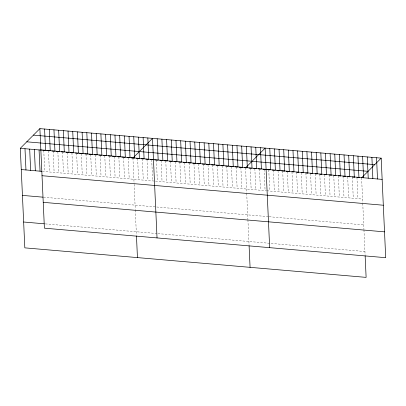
<?xml version="1.0" encoding="UTF-8"?>
<svg xmlns="http://www.w3.org/2000/svg" width="406" height="406" viewBox="0 0 406 406"><rect width="100%" height="100%" fill="white"/><g stroke="black" fill="none" stroke-linecap="round" stroke-linejoin="round"><path stroke-width="0.3" stroke-dasharray="2.03 1.52" d="M42.381 171.378L266.245 190.739M266.828 190.79L362.563 199.067M43.554 197.22L268.579 216.677M269.163 216.728L363.735 224.909M45.35 223.894L157.391 233.582M157.98 233.633L364.943 251.532M361.594 177.823L362.731 202.756M362.756 203.376L363.933 229.344M363.959 229.897L365.111 255.222M356.955 177.422L357.919 198.666M352.312 177.021L353.276 198.265M347.673 176.62L348.637 197.864M343.029 176.219L343.994 197.463M338.386 175.813L339.35 197.062M333.747 175.412L334.711 196.656M329.104 175.011L330.068 196.255M324.465 174.61L325.429 195.854M319.821 174.21L320.786 195.453M315.178 173.809L316.142 195.053M310.539 173.408L311.503 194.652M305.896 173.007L306.86 194.251M301.257 172.606L302.221 193.85M296.613 172.205L297.578 193.449M291.97 171.804L292.934 193.048M287.331 171.398L288.296 192.642M282.688 170.997L283.652 192.241M278.049 170.596L279.013 191.84M273.405 170.195L274.37 191.439M268.762 169.794L269.726 191.038M264.123 169.393L265.088 190.637M259.48 168.992L260.444 190.236M254.841 168.591L255.805 189.835M250.197 168.191L251.162 189.435M245.554 167.79L246.686 192.723M246.716 193.337L247.893 219.311M247.919 219.864L249.071 245.188M240.865 167.384L241.829 188.628M236.17 166.978L237.134 188.222M231.476 166.572L232.44 187.816M226.787 166.166L227.751 187.41M222.092 165.76L223.056 187.004M217.398 165.354L218.362 186.598M212.703 164.948L213.673 186.192M208.014 164.542L208.978 185.786M203.32 164.136L204.284 185.38M198.625 163.73L199.59 184.974M193.936 163.324L194.9 184.568M189.242 162.918L190.206 184.162M184.547 162.512L185.512 183.756M179.858 162.106L180.822 183.35M175.164 161.7L176.128 182.944M170.469 161.294L171.433 182.538M165.775 160.888L166.744 182.132M161.086 160.482L162.05 181.726M156.391 160.076L157.355 181.32M151.697 159.67L152.666 180.914M147.008 159.264L147.972 180.508M142.313 158.858L143.277 180.102M137.619 158.452L138.583 179.696M132.929 158.046L134.061 182.984M134.117 184.212L135.269 209.572M135.294 210.125L136.441 235.45M128.235 157.64L129.199 178.884M123.541 157.234L124.505 178.478M118.851 156.828L119.816 178.072M114.157 156.422L115.121 177.666M109.463 156.016L110.427 177.265M104.768 155.615L105.738 176.859M100.079 155.209L101.043 176.453M95.385 154.803L96.349 176.047M90.69 154.397L91.654 175.641M86.001 153.991L86.965 175.235M81.307 153.585L82.271 174.829M76.612 153.179L77.576 174.423M71.923 152.773L72.887 174.017M67.229 152.367L68.193 173.611M62.534 151.961L63.498 173.205M57.845 151.555L58.809 172.799M53.15 151.149L54.115 172.393M48.456 150.743L49.42 171.987M43.762 150.337L44.731 171.581"/><path stroke-width="0.61" d="M365.141 255.836L366.116 277.374L24.822 247.858L20.3 148.307L39.884 128.626L381.178 158.142L385.7 257.693L44.406 228.177L39.884 128.626M132.929 158.046L152.509 138.37L157.031 237.916M245.554 167.79L265.138 148.109L269.66 247.66M361.594 177.823L381.178 158.142M33.419 135.122L374.718 164.638M26.76 141.811L368.059 171.327M40.849 149.87L382.142 179.386M20.3 148.307L41.417 150.134M42.589 150.235L44.939 150.438M46.695 150.59L49.628 150.844M51.978 151.047L54.323 151.25M56.084 151.402L59.017 151.656M61.362 151.859L63.706 152.062M66.056 152.265L68.401 152.468M70.162 152.62L73.095 152.874M75.44 153.077L77.785 153.28M79.546 153.432L82.479 153.686M84.829 153.889L87.173 154.092M88.934 154.244L91.868 154.498M94.212 154.701L96.557 154.904M98.907 155.107L101.251 155.31M103.596 155.513L105.946 155.716M108.29 155.914L110.635 156.117M112.396 156.269L115.329 156.523M117.674 156.726L120.024 156.929M121.78 157.081L124.713 157.335M127.063 157.538L129.407 157.741M131.168 157.893L134.102 158.147M136.446 158.35L138.796 158.553M141.141 158.756L143.485 158.959M145.835 159.162L148.18 159.365M150.524 159.568L152.874 159.771M154.63 159.923L157.564 160.177M159.913 160.38L162.258 160.583M164.019 160.735L166.952 160.989M169.297 161.192L171.642 161.395M173.991 161.598L176.336 161.801M178.681 162.004L181.03 162.207M183.375 162.41L185.72 162.613M188.069 162.816L190.414 163.019M192.759 163.222L195.108 163.425M196.869 163.577L199.803 163.831M202.147 164.034L204.492 164.237M206.253 164.389L209.186 164.643M211.531 164.846L213.881 165.049M216.225 165.252L218.57 165.455M220.92 165.658L223.264 165.861M225.609 166.064L227.959 166.267M229.715 166.419L232.648 166.673M234.998 166.876L237.343 167.079M239.104 167.231L242.037 167.485M244.382 167.688L246.716 167.886M249.035 168.089L251.36 168.287M253.679 168.49L255.998 168.693M258.317 168.891L260.642 169.094M262.961 169.292L265.28 169.495M267.605 169.693L269.924 169.896M272.243 170.094L274.568 170.297M276.887 170.495L279.79 170.748M281.525 170.901L284.428 171.149M286.169 171.302L289.072 171.55M291.97 171.804L293.711 171.951M296.613 172.205L298.354 172.352M301.257 172.606L302.998 172.753M305.896 173.007L307.636 173.154M310.539 173.408L312.28 173.56M315.178 173.809L316.919 173.961M319.821 174.21L321.562 174.362M324.465 174.61L326.206 174.763M329.104 175.011L331.423 175.214M333.747 175.412L336.067 175.615M338.386 175.813L340.71 176.016M343.029 176.219L345.349 176.417M347.673 176.62L349.992 176.818M352.312 177.021L354.636 177.219M356.955 177.422L359.274 177.62M21.264 169.551L41.798 171.327M42.021 175.712L383.32 205.228M22.437 195.393L42.97 197.169M43.229 202.335L384.528 231.851M23.649 222.016L44.178 223.792M376.54 157.741L377.504 178.985M371.896 157.34L372.86 178.584M367.252 156.939L368.222 178.183M362.614 156.538L363.578 177.782M357.97 156.137L358.934 177.381M353.332 155.737L354.296 176.98M348.688 155.336L349.652 176.58M344.044 154.93L345.009 176.174M339.406 154.529L340.37 175.773M334.762 154.128L335.726 175.372M330.124 153.727L331.088 174.971M325.48 153.326L326.444 174.57M320.836 152.925L321.801 174.169M316.198 152.524L317.162 173.768M311.554 152.123L312.518 173.367M306.916 151.722L307.88 172.966M302.272 151.321L303.236 172.565M297.628 150.915L298.593 172.164M292.99 150.514L293.954 171.758M288.346 150.113L289.311 171.357M283.708 149.712L284.672 170.956M279.064 149.312L280.028 170.556M274.42 148.911L275.385 170.155M269.782 148.51L270.746 169.754M260.444 147.703L261.408 168.947M255.755 147.297L256.719 168.541M251.06 146.891L252.024 168.135M246.366 146.485L247.33 167.729M249.096 245.803L250.076 267.336M241.677 146.079L242.641 167.323M236.982 145.673L237.946 166.917M232.288 145.267L233.252 166.511M227.599 144.861L228.563 166.105M222.904 144.455L223.868 165.699M218.21 144.049L219.174 165.293M213.515 143.643L214.485 164.887M208.826 143.237L209.79 164.481M204.132 142.831L205.096 164.075M199.437 142.425L200.402 163.669M194.748 142.019L195.712 163.263M190.054 141.613L191.018 162.857M185.359 141.207L186.324 162.451M180.67 140.801L181.634 162.045M175.976 140.395L176.94 161.639M171.281 139.989L172.245 161.233M166.592 139.583L167.556 160.832M161.898 139.182L162.862 160.426M157.203 138.776L158.167 160.02M147.82 137.964L148.784 159.208M143.125 137.558L144.089 158.802M138.431 137.152L139.395 158.396M133.741 136.746L134.706 157.99M136.472 236.064L137.446 257.597M129.047 136.34L130.011 157.584M124.353 135.934L125.317 157.178M119.663 135.528L120.628 156.772M114.969 135.122L115.933 156.366M110.275 134.716L111.239 155.96M105.585 134.31L106.55 155.554M100.891 133.904L101.855 155.148M96.197 133.498L97.161 154.742M91.502 133.092L92.472 154.336M86.813 132.686L87.777 153.93M82.119 132.28L83.083 153.524M77.424 131.874L78.388 153.118M72.735 131.468L73.699 152.712M68.041 131.062L69.005 152.306M63.346 130.656L64.31 151.9M58.657 130.25L59.621 151.494M53.962 129.844L54.927 151.088M49.268 129.438L50.232 150.682M44.579 129.032L45.543 150.276M39.072 149.931L40.037 171.175M34.378 149.525L35.342 170.769M29.684 149.119L30.648 170.363M24.994 148.713L25.959 169.957"/></g></svg>
